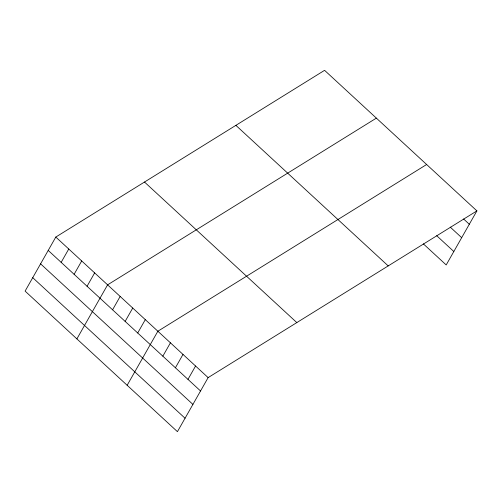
<?xml version="1.0" encoding="UTF-8"?>
<svg xmlns="http://www.w3.org/2000/svg" width="502" height="502" viewBox="0 0 502 502"><rect width="100%" height="100%" fill="white"/><g stroke="black" fill="none" stroke-linecap="round" stroke-linejoin="round"><path stroke-width="0.75" d="M55.804 237.057L25.1 291.11L177.426 431.664L208.129 377.611L476.9 210.89L324.574 70.336L55.804 237.057L208.129 377.611M61.162 262.364L68.755 249.005M74.114 274.312L81.7 260.952M87.059 286.259L94.646 272.9M76.894 338.894L107.597 284.847L376.362 118.127M112.573 309.803L120.16 296.444M125.142 321.399L132.729 308.04M137.705 332.989L145.298 319.636M127.157 385.279L157.866 331.226L426.631 164.512M162.843 356.182L170.429 342.822M175.411 367.778L182.998 354.418M187.974 379.374L195.567 366.014M476.9 210.89L446.196 264.943L423.349 243.859M463.597 218.979L469.314 224.25M450.256 227.136L461.683 237.678M436.69 235.702L453.827 251.515M235.877 125.356L388.209 265.909M144.501 182.038L296.826 322.591M48.217 250.416L200.543 390.97M40.587 263.845L192.912 404.399M32.73 277.681L185.056 418.235"/></g></svg>
